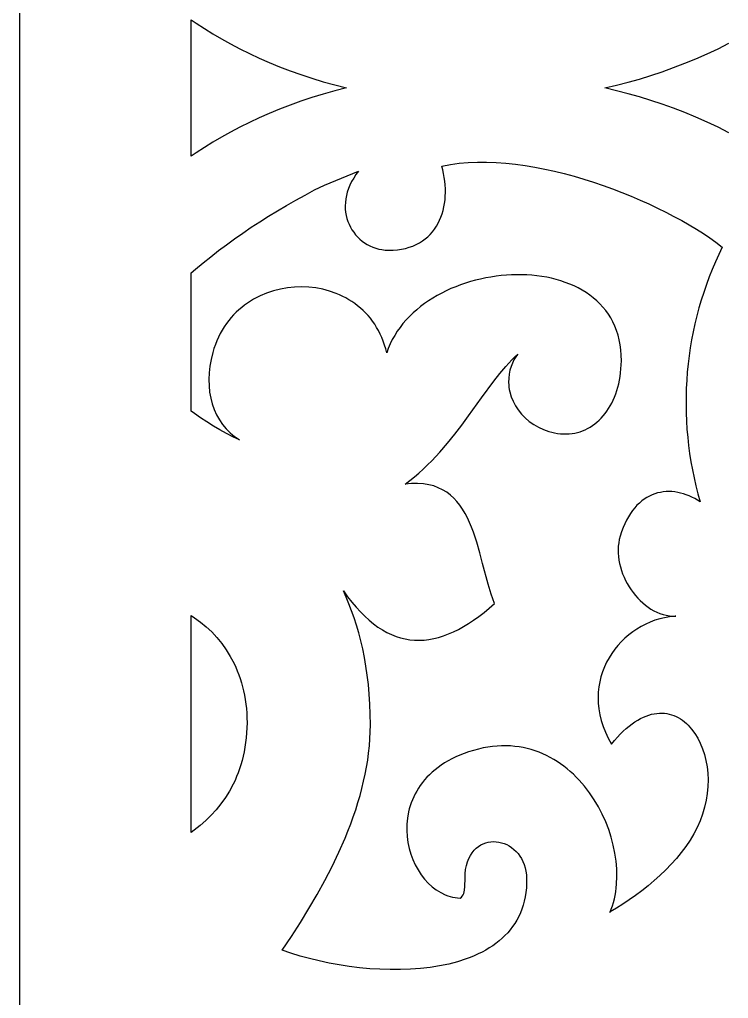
# Model space of a CAD drawing. Extents: x 2655 to 3655, y -2457 to -457.
# Drawn here: x 2654.7 to 2861.3, y -1721.8 to -1436.6 of the extents above; entities that cross this region are included whole.
import ezdxf

# ---------------------------------------------------------------- set-up
doc = ezdxf.new("R2010")
doc.units = 0
doc.layers.add('LAYER_1', color=18, linetype='CONTINUOUS')

msp = doc.modelspace()

# ---------------------------------------------------------------- linework, layer by layer
at = {"layer": 'LAYER_1'}
for points in [[(2654.71, -2456.51), (3654.71, -2456.51), (3654.71, -456.51), (2654.71, -456.51)], [(2704.71, -1456.51), (2704.71, -1436.65), (2706.2, -1437.66), (2708.59, -1439.2), (2711.07, -1440.72), (2713.61, -1442.21), (2716.23, -1443.66), (2718.93, -1445.08), (2721.7, -1446.45), (2724.55, -1447.79), (2727.47, -1449.07), (2730.47, -1450.31), (2733.54, -1451.5), (2736.69, -1452.62), (2739.92, -1453.69), (2743.22, -1454.7), (2746.59, -1455.63), (2750.04, -1456.51), (2746.59, -1457.38), (2743.22, -1458.32), (2739.92, -1459.32), (2736.69, -1460.39), (2733.54, -1461.52), (2730.47, -1462.7), (2727.47, -1463.94), (2724.55, -1465.23), (2721.7, -1466.56), (2718.93, -1467.94), (2716.23, -1469.36), (2713.61, -1470.81), (2711.07, -1472.3), (2708.59, -1473.81), (2706.2, -1475.36), (2704.71, -1476.36)], [(2793.62, -1478.22), (2796.41, -1478.42), (2799.23, -1478.71), (2802.07, -1479.1), (2804.92, -1479.57), (2807.78, -1480.12), (2810.65, -1480.75), (2813.51, -1481.46), (2816.36, -1482.23), (2819.2, -1483.06), (2822.02, -1483.96), (2824.81, -1484.91), (2827.57, -1485.9), (2830.29, -1486.95), (2832.96, -1488.04), (2835.58, -1489.16), (2838.15, -1490.31), (2840.66, -1491.5), (2843.09, -1492.71), (2845.45, -1493.93), (2847.74, -1495.17), (2849.93, -1496.42), (2852.03, -1497.68), (2854.04, -1498.94), (2855.94, -1500.2), (2857.72, -1501.44), (2859.57, -1502.86), (2858.53, -1505.01), (2857.54, -1507.18), (2856.61, -1509.37), (2855.73, -1511.58), (2854.91, -1513.82), (2854.13, -1516.07), (2853.41, -1518.33), (2852.75, -1520.61), (2852.14, -1522.91), (2851.58, -1525.22), (2851.07, -1527.54), (2850.62, -1529.87), (2850.23, -1532.22), (2849.88, -1534.57), (2849.6, -1536.93), (2849.36, -1539.29), (2849.18, -1541.66), (2849.06, -1544.04), (2848.99, -1546.42), (2848.98, -1548.8), (2849.02, -1551.18), (2849.11, -1553.56), (2849.26, -1555.94), (2849.47, -1558.32), (2849.73, -1560.7), (2850.04, -1563.07), (2850.41, -1565.43), (2850.84, -1567.79), (2851.32, -1570.14), (2851.86, -1572.48), (2852.46, -1574.81), (2853.11, -1577.13), (2852.32, -1576.63), (2851.52, -1576.17), (2850.71, -1575.75), (2849.9, -1575.38), (2849.07, -1575.06), (2848.23, -1574.78), (2847.4, -1574.55), (2846.55, -1574.37), (2845.71, -1574.23), (2844.87, -1574.15), (2844.02, -1574.12), (2843.19, -1574.14), (2842.35, -1574.22), (2841.53, -1574.35), (2840.71, -1574.54), (2839.9, -1574.78), (2839.11, -1575.08), (2838.33, -1575.44), (2837.56, -1575.85), (2836.81, -1576.33), (2836.08, -1576.87), (2835.38, -1577.47), (2834.69, -1578.13), (2834.03, -1578.86), (2833.39, -1579.65), (2832.78, -1580.51), (2832.2, -1581.44), (2831.65, -1582.43), (2831.13, -1583.49), (2830.65, -1584.62), (2830.2, -1585.82), (2829.79, -1587.09), (2829.79, -1587.09), (2829.54, -1588.06), (2829.36, -1589.04), (2829.25, -1590.03), (2829.2, -1591.04), (2829.21, -1592.05), (2829.29, -1593.06), (2829.42, -1594.08), (2829.61, -1595.09), (2829.86, -1596.1), (2830.16, -1597.1), (2830.51, -1598.08), (2830.91, -1599.05), (2831.35, -1600), (2831.85, -1600.93), (2832.38, -1601.84), (2832.95, -1602.72), (2833.56, -1603.56), (2834.21, -1604.38), (2834.9, -1605.15), (2835.61, -1605.89), (2836.36, -1606.58), (2837.14, -1607.23), (2837.94, -1607.83), (2838.76, -1608.37), (2839.61, -1608.86), (2840.48, -1609.29), (2841.37, -1609.66), (2842.28, -1609.96), (2843.2, -1610.19), (2844.13, -1610.36), (2845.07, -1610.44), (2846.02, -1610.45), (2845.83, -1610.46), (2844.19, -1610.62), (2842.75, -1610.88), (2841.33, -1611.22), (2839.94, -1611.65), (2838.57, -1612.17), (2837.23, -1612.76), (2835.93, -1613.43), (2834.67, -1614.18), (2833.46, -1615), (2832.29, -1615.89), (2831.18, -1616.85), (2830.12, -1617.87), (2829.12, -1618.96), (2828.19, -1620.1), (2827.33, -1621.31), (2826.54, -1622.56), (2825.83, -1623.87), (2825.2, -1625.22), (2824.65, -1626.62), (2824.19, -1628.07), (2823.83, -1629.55), (2823.57, -1631.07), (2823.41, -1632.63), (2823.35, -1634.22), (2823.4, -1635.84), (2823.57, -1637.48), (2823.86, -1639.16), (2824.27, -1640.85), (2824.81, -1642.56), (2825.47, -1644.28), (2826.27, -1646.02), (2827.22, -1647.77), (2827.22, -1647.77), (2828.09, -1646.71), (2828.97, -1645.72), (2829.83, -1644.81), (2830.7, -1643.96), (2831.56, -1643.18), (2832.41, -1642.47), (2833.26, -1641.82), (2834.1, -1641.24), (2834.93, -1640.72), (2835.75, -1640.27), (2836.57, -1639.87), (2837.37, -1639.54), (2838.17, -1639.26), (2838.95, -1639.04), (2839.73, -1638.88), (2840.49, -1638.76), (2841.24, -1638.71), (2841.98, -1638.7), (2842.7, -1638.75), (2843.41, -1638.84), (2844.11, -1638.98), (2844.79, -1639.17), (2845.45, -1639.41), (2846.1, -1639.69), (2846.73, -1640.01), (2847.34, -1640.37), (2847.94, -1640.77), (2848.52, -1641.21), (2849.08, -1641.69), (2849.62, -1642.21), (2850.63, -1643.34), (2851.57, -1644.6), (2852.41, -1645.99), (2853.15, -1647.48), (2853.8, -1649.07), (2854.35, -1650.75), (2854.78, -1652.5), (2855.11, -1654.32), (2855.31, -1656.2), (2855.4, -1658.13), (2855.36, -1660.09), (2855.18, -1662.08), (2854.87, -1664.09), (2854.42, -1666.1), (2853.83, -1668.11), (2853.09, -1670.1), (2852.19, -1672.06), (2852.25, -1672.06), (2851.31, -1673.91), (2850.19, -1675.73), (2848.95, -1677.53), (2847.61, -1679.29), (2846.18, -1681.02), (2844.65, -1682.72), (2843.06, -1684.37), (2841.39, -1685.97), (2839.67, -1687.52), (2837.91, -1689.02), (2836.1, -1690.46), (2834.27, -1691.84), (2832.43, -1693.15), (2830.57, -1694.4), (2828.72, -1695.56), (2826.9, -1696.64), (2826.82, -1696.84), (2826.82, -1696.84), (2826.82, -1696.84), (2826.88, -1696.65), (2826.88, -1696.65), (2826.9, -1696.64), (2827.2, -1695.87), (2827.53, -1694.88), (2827.83, -1693.87), (2828.09, -1692.85), (2828.31, -1691.8), (2828.49, -1690.73), (2828.63, -1689.65), (2828.73, -1688.56), (2828.83, -1686.34), (2828.78, -1684.08), (2828.59, -1681.79), (2828.26, -1679.49), (2827.79, -1677.18), (2827.18, -1674.89), (2826.44, -1672.61), (2825.58, -1670.36), (2824.58, -1668.16), (2823.47, -1666.02), (2822.23, -1663.93), (2820.88, -1661.93), (2819.41, -1660.02), (2817.83, -1658.21), (2817, -1657.34), (2816.14, -1656.51), (2815.25, -1655.71), (2814.34, -1654.93), (2813.41, -1654.2), (2812.44, -1653.5), (2811.46, -1652.83), (2810.45, -1652.21), (2809.41, -1651.62), (2808.35, -1651.08), (2807.27, -1650.57), (2806.16, -1650.12), (2805.03, -1649.7), (2803.88, -1649.34), (2802.71, -1649.02), (2801.51, -1648.76), (2800.3, -1648.54), (2799.06, -1648.38), (2797.8, -1648.27), (2796.52, -1648.22), (2795.23, -1648.22), (2793.91, -1648.29), (2792.57, -1648.41), (2791.22, -1648.6), (2789.84, -1648.85), (2788.45, -1649.16), (2787.04, -1649.54), (2785.61, -1649.99), (2785.61, -1649.99), (2784.31, -1650.45), (2783.06, -1650.94), (2781.87, -1651.47), (2780.73, -1652.02), (2779.64, -1652.61), (2778.6, -1653.22), (2777.62, -1653.85), (2776.69, -1654.52), (2775.81, -1655.2), (2774.97, -1655.91), (2774.19, -1656.64), (2773.46, -1657.39), (2772.77, -1658.16), (2772.12, -1658.95), (2771.53, -1659.75), (2770.98, -1660.57), (2770.47, -1661.4), (2770.01, -1662.25), (2769.59, -1663.1), (2769.21, -1663.97), (2768.87, -1664.84), (2768.57, -1665.72), (2768.32, -1666.61), (2768.1, -1667.5), (2767.78, -1669.29), (2767.61, -1671.09), (2767.58, -1672.88), (2767.69, -1674.66), (2767.92, -1676.41), (2768.28, -1678.12), (2768.77, -1679.79), (2769.36, -1681.39), (2770.06, -1682.94), (2770.86, -1684.4), (2771.76, -1685.78), (2772.74, -1687.06), (2773.81, -1688.24), (2774.96, -1689.29), (2776.18, -1690.22), (2777.47, -1691.01), (2778.81, -1691.65), (2779.51, -1691.92), (2780.21, -1692.14), (2780.93, -1692.32), (2781.66, -1692.46), (2782.4, -1692.55), (2783.15, -1692.6), (2783.15, -1692.6), (2783.49, -1692.35), (2783.77, -1692.04), (2783.99, -1691.68), (2784.17, -1691.27), (2784.32, -1690.82), (2784.42, -1690.33), (2784.55, -1689.25), (2784.61, -1686.8), (2784.63, -1685.52), (2784.7, -1684.23), (2784.7, -1684.23), (2784.96, -1683.08), (2785.29, -1682.01), (2785.69, -1681.05), (2786.15, -1680.17), (2786.66, -1679.38), (2787.22, -1678.68), (2787.83, -1678.07), (2788.47, -1677.55), (2789.15, -1677.11), (2789.86, -1676.75), (2790.6, -1676.47), (2791.35, -1676.28), (2792.12, -1676.16), (2792.89, -1676.12), (2793.67, -1676.16), (2794.45, -1676.26), (2795.22, -1676.45), (2795.98, -1676.7), (2796.72, -1677.02), (2797.44, -1677.41), (2798.14, -1677.87), (2798.8, -1678.39), (2799.43, -1678.98), (2800.01, -1679.63), (2800.54, -1680.34), (2801.03, -1681.1), (2801.45, -1681.93), (2801.81, -1682.81), (2802.11, -1683.75), (2802.33, -1684.74), (2802.47, -1685.78), (2802.53, -1686.88), (2802.53, -1686.88), (2802.52, -1688.28), (2802.45, -1689.64), (2802.31, -1690.95), (2802.11, -1692.22), (2801.85, -1693.45), (2801.53, -1694.64), (2801.15, -1695.79), (2800.71, -1696.89), (2800.22, -1697.96), (2799.68, -1698.99), (2799.09, -1699.97), (2798.44, -1700.92), (2797.74, -1701.83), (2797, -1702.7), (2796.21, -1703.53), (2795.38, -1704.32), (2794.5, -1705.08), (2793.58, -1705.8), (2792.62, -1706.49), (2791.63, -1707.14), (2790.59, -1707.76), (2789.52, -1708.34), (2788.41, -1708.89), (2787.27, -1709.4), (2786.1, -1709.88), (2784.9, -1710.33), (2782.41, -1711.13), (2779.82, -1711.81), (2777.14, -1712.36), (2774.38, -1712.8), (2771.54, -1713.12), (2768.66, -1713.34), (2765.72, -1713.44), (2762.76, -1713.45), (2759.77, -1713.36), (2756.77, -1713.17), (2753.77, -1712.88), (2750.79, -1712.52), (2747.83, -1712.06), (2744.91, -1711.53), (2742.04, -1710.92), (2739.22, -1710.23), (2736.48, -1709.48), (2733.82, -1708.66), (2731.26, -1707.78), (2733.96, -1703.77), (2736.56, -1699.73), (2739.06, -1695.67), (2741.44, -1691.59), (2743.7, -1687.49), (2745.82, -1683.38), (2747.79, -1679.26), (2749.6, -1675.12), (2750.44, -1673.06), (2751.24, -1670.99), (2751.99, -1668.92), (2752.69, -1666.85), (2753.35, -1664.78), (2753.96, -1662.71), (2754.51, -1660.64), (2755.01, -1658.57), (2755.46, -1656.5), (2755.86, -1654.44), (2756.19, -1652.38), (2756.47, -1650.32), (2756.69, -1648.26), (2756.85, -1646.21), (2756.95, -1644.16), (2756.98, -1642.12), (2756.98, -1642.12), (2756.94, -1639.04), (2756.82, -1636.05), (2756.64, -1633.16), (2756.38, -1630.35), (2756.06, -1627.62), (2755.67, -1624.99), (2755.23, -1622.44), (2754.73, -1619.97), (2754.18, -1617.58), (2753.57, -1615.28), (2752.93, -1613.05), (2752.23, -1610.91), (2751.5, -1608.84), (2750.73, -1606.85), (2749.93, -1604.94), (2749.1, -1603.1), (2750.33, -1604.8), (2751.57, -1606.38), (2752.82, -1607.85), (2754.07, -1609.22), (2755.34, -1610.47), (2756.62, -1611.62), (2757.9, -1612.67), (2759.19, -1613.61), (2760.5, -1614.44), (2761.81, -1615.17), (2763.13, -1615.8), (2764.46, -1616.32), (2765.8, -1616.75), (2767.15, -1617.07), (2768.51, -1617.3), (2769.88, -1617.43), (2771.25, -1617.45), (2772.64, -1617.39), (2774.04, -1617.22), (2775.45, -1616.97), (2776.87, -1616.61), (2778.3, -1616.17), (2779.73, -1615.63), (2781.18, -1615), (2782.64, -1614.28), (2784.11, -1613.47), (2785.59, -1612.57), (2787.08, -1611.58), (2788.59, -1610.51), (2790.1, -1609.34), (2791.62, -1608.1), (2793.16, -1606.77), (2793.16, -1606.77), (2792.65, -1605.43), (2792.18, -1604.04), (2791.3, -1601.14), (2789.69, -1595.04), (2788.88, -1591.95), (2788, -1588.9), (2787.02, -1585.94), (2786.48, -1584.51), (2785.9, -1583.12), (2785.28, -1581.78), (2784.6, -1580.5), (2783.87, -1579.27), (2783.08, -1578.12), (2782.22, -1577.04), (2781.3, -1576.04), (2780.29, -1575.13), (2779.21, -1574.32), (2778.04, -1573.6), (2776.78, -1573), (2775.43, -1572.5), (2773.97, -1572.13), (2772.41, -1571.88), (2770.73, -1571.77), (2768.95, -1571.8), (2767.07, -1571.96), (2768.47, -1570.92), (2769.81, -1569.84), (2771.11, -1568.72), (2772.39, -1567.57), (2773.63, -1566.38), (2774.84, -1565.16), (2777.19, -1562.64), (2779.42, -1560.04), (2781.56, -1557.4), (2783.62, -1554.73), (2785.61, -1552.06), (2789.38, -1546.84), (2792.98, -1541.97), (2794.73, -1539.72), (2796.47, -1537.64), (2798.19, -1535.76), (2799.06, -1534.9), (2799.93, -1534.1), (2799.34, -1534.9), (2798.82, -1535.78), (2798.37, -1536.72), (2797.98, -1537.72), (2797.67, -1538.78), (2797.45, -1539.91), (2797.31, -1541.09), (2797.27, -1542.33), (2797.27, -1542.33), (2797.3, -1543.03), (2797.36, -1543.72), (2797.47, -1544.41), (2797.62, -1545.1), (2798.03, -1546.47), (2798.58, -1547.81), (2799.27, -1549.11), (2800.1, -1550.35), (2801.05, -1551.54), (2802.12, -1552.65), (2803.3, -1553.67), (2804.59, -1554.59), (2805.98, -1555.4), (2807.45, -1556.08), (2809.01, -1556.63), (2809.82, -1556.85), (2810.65, -1557.03), (2811.5, -1557.17), (2812.36, -1557.27), (2813.24, -1557.32), (2814.13, -1557.33), (2814.13, -1557.33), (2814.95, -1557.3), (2815.75, -1557.22), (2816.54, -1557.08), (2817.32, -1556.91), (2818.09, -1556.68), (2818.85, -1556.42), (2819.58, -1556.1), (2820.3, -1555.75), (2821.01, -1555.35), (2821.69, -1554.91), (2822.36, -1554.43), (2823.01, -1553.9), (2823.63, -1553.34), (2824.23, -1552.74), (2824.81, -1552.1), (2825.37, -1551.42), (2825.9, -1550.7), (2826.4, -1549.95), (2826.88, -1549.16), (2827.33, -1548.34), (2827.74, -1547.48), (2828.13, -1546.59), (2828.49, -1545.67), (2828.82, -1544.71), (2829.11, -1543.73), (2829.36, -1542.71), (2829.59, -1541.66), (2829.77, -1540.58), (2829.92, -1539.48), (2830.03, -1538.35), (2830.1, -1537.19), (2830.13, -1536), (2830.13, -1536), (2830.11, -1534.39), (2830, -1532.84), (2829.8, -1531.34), (2829.53, -1529.9), (2829.18, -1528.52), (2828.75, -1527.19), (2828.25, -1525.91), (2827.68, -1524.69), (2827.05, -1523.53), (2826.35, -1522.41), (2825.58, -1521.35), (2824.76, -1520.35), (2823.88, -1519.39), (2822.95, -1518.49), (2821.96, -1517.65), (2820.92, -1516.85), (2819.84, -1516.1), (2818.71, -1515.41), (2817.54, -1514.77), (2816.33, -1514.18), (2815.08, -1513.64), (2813.8, -1513.15), (2812.48, -1512.71), (2811.14, -1512.32), (2809.77, -1511.97), (2808.37, -1511.68), (2806.95, -1511.44), (2805.51, -1511.24), (2804.06, -1511.09), (2802.59, -1510.99), (2801.11, -1510.94), (2799.61, -1510.93), (2798.11, -1510.97), (2796.61, -1511.06), (2795.1, -1511.19), (2793.6, -1511.37), (2792.09, -1511.6), (2790.6, -1511.87), (2789.11, -1512.18), (2787.63, -1512.54), (2786.16, -1512.94), (2784.71, -1513.39), (2783.27, -1513.88), (2781.86, -1514.42), (2780.47, -1514.99), (2779.11, -1515.61), (2777.77, -1516.28), (2776.46, -1516.98), (2775.19, -1517.73), (2773.95, -1518.51), (2772.75, -1519.34), (2771.59, -1520.21), (2770.47, -1521.12), (2769.4, -1522.07), (2768.37, -1523.06), (2767.4, -1524.1), (2766.48, -1525.16), (2765.61, -1526.27), (2764.8, -1527.42), (2764.06, -1528.61), (2763.37, -1529.83), (2762.75, -1531.09), (2762.2, -1532.39), (2761.72, -1533.73), (2761.72, -1533.73), (2761.43, -1532.55), (2761.1, -1531.41), (2760.73, -1530.31), (2760.31, -1529.25), (2759.84, -1528.22), (2759.34, -1527.23), (2758.8, -1526.27), (2758.23, -1525.36), (2757.61, -1524.48), (2756.96, -1523.63), (2756.28, -1522.83), (2755.57, -1522.06), (2754.83, -1521.32), (2754.06, -1520.63), (2753.26, -1519.97), (2752.43, -1519.35), (2751.58, -1518.76), (2750.71, -1518.21), (2749.82, -1517.7), (2748.91, -1517.23), (2747.98, -1516.79), (2747.03, -1516.39), (2745.09, -1515.71), (2743.1, -1515.17), (2741.06, -1514.78), (2739.01, -1514.55), (2736.93, -1514.46), (2734.85, -1514.52), (2732.78, -1514.73), (2730.73, -1515.1), (2728.7, -1515.61), (2726.72, -1516.27), (2724.8, -1517.09), (2723.86, -1517.55), (2722.93, -1518.06), (2722.03, -1518.6), (2721.15, -1519.17), (2720.29, -1519.79), (2719.45, -1520.45), (2718.64, -1521.14), (2717.86, -1521.87), (2717.1, -1522.64), (2716.37, -1523.44), (2715.67, -1524.29), (2715.01, -1525.17), (2714.38, -1526.09), (2713.78, -1527.05), (2713.22, -1528.04), (2712.7, -1529.08), (2712.22, -1530.15), (2711.78, -1531.26), (2711.38, -1532.41), (2711.02, -1533.6), (2711.02, -1533.6), (2710.53, -1535.6), (2710.18, -1537.58), (2709.97, -1539.52), (2709.88, -1541.43), (2709.94, -1543.29), (2710.12, -1545.11), (2710.43, -1546.86), (2710.87, -1548.56), (2711.44, -1550.18), (2712.13, -1551.73), (2712.94, -1553.19), (2713.88, -1554.57), (2714.94, -1555.84), (2716.11, -1557.02), (2716.74, -1557.56), (2717.4, -1558.08), (2718.09, -1558.57), (2718.8, -1559.03), (2716.89, -1558.14), (2714.98, -1557.17), (2713.08, -1556.13), (2711.2, -1555.02), (2709.33, -1553.84), (2707.48, -1552.62), (2705.66, -1551.36), (2704.71, -1550.67), (2704.71, -1510.39), (2706.01, -1509.27), (2708.19, -1507.45), (2710.42, -1505.67), (2712.7, -1503.9), (2715.02, -1502.17), (2717.38, -1500.46), (2719.79, -1498.77), (2722.25, -1497.11), (2724.75, -1495.48), (2727.3, -1493.87), (2729.89, -1492.29), (2732.53, -1490.73), (2735.22, -1489.21), (2737.95, -1487.71), (2740.72, -1486.23), (2743.55, -1484.79), (2753.54, -1480.73), (2753.54, -1480.73), (2752.77, -1481.74), (2752.1, -1482.76), (2751.5, -1483.78), (2751, -1484.8), (2750.58, -1485.82), (2750.23, -1486.84), (2749.97, -1487.85), (2749.78, -1488.85), (2749.67, -1489.84), (2749.63, -1490.82), (2749.66, -1491.78), (2749.75, -1492.72), (2749.91, -1493.64), (2750.13, -1494.53), (2750.41, -1495.4), (2750.75, -1496.24), (2751.15, -1497.05), (2751.6, -1497.83), (2752.1, -1498.57), (2752.65, -1499.27), (2753.25, -1499.93), (2753.89, -1500.55), (2754.57, -1501.12), (2755.29, -1501.64), (2756.05, -1502.11), (2756.85, -1502.53), (2757.68, -1502.9), (2758.54, -1503.2), (2759.42, -1503.44), (2760.34, -1503.62), (2761.28, -1503.74), (2762.23, -1503.78), (2762.23, -1503.78), (2763.57, -1503.76), (2764.84, -1503.66), (2766.05, -1503.49), (2767.21, -1503.24), (2768.31, -1502.94), (2769.35, -1502.57), (2770.33, -1502.14), (2771.26, -1501.65), (2772.14, -1501.1), (2772.95, -1500.5), (2773.71, -1499.85), (2774.42, -1499.16), (2775.08, -1498.41), (2775.68, -1497.63), (2776.22, -1496.81), (2776.72, -1495.95), (2777.16, -1495.05), (2777.55, -1494.12), (2777.89, -1493.16), (2778.17, -1492.18), (2778.41, -1491.17), (2778.59, -1490.14), (2778.73, -1489.1), (2778.82, -1488.03), (2778.85, -1486.95), (2778.84, -1485.87), (2778.78, -1484.77), (2778.68, -1483.67), (2778.52, -1482.56), (2778.32, -1481.46), (2778.07, -1480.35), (2777.78, -1479.25), (2777.78, -1479.25), (2780.28, -1478.79), (2782.85, -1478.45), (2785.47, -1478.23), (2788.15, -1478.12), (2790.87, -1478.11)], [(2705.7, -1610.9), (2707.45, -1612.16), (2709.13, -1613.54), (2710.72, -1615.04), (2712.23, -1616.65), (2713.63, -1618.38), (2714.94, -1620.21), (2716.14, -1622.16), (2717.22, -1624.22), (2717.71, -1625.29), (2718.18, -1626.38), (2718.61, -1627.5), (2719.01, -1628.65), (2719.37, -1629.82), (2719.71, -1631.02), (2720, -1632.24), (2720.26, -1633.49), (2720.49, -1634.76), (2720.67, -1636.05), (2720.82, -1637.37), (2720.93, -1638.72), (2721, -1640.09), (2721.03, -1641.48), (2721.03, -1641.48), (2720.98, -1642.99), (2720.89, -1644.46), (2720.77, -1645.89), (2720.6, -1647.29), (2720.4, -1648.65), (2720.16, -1649.97), (2719.88, -1651.26), (2719.57, -1652.51), (2719.22, -1653.73), (2718.84, -1654.92), (2718.43, -1656.08), (2717.98, -1657.2), (2717.51, -1658.29), (2717, -1659.35), (2715.91, -1661.39), (2714.71, -1663.31), (2713.4, -1665.12), (2712.01, -1666.83), (2710.52, -1668.45), (2708.96, -1669.97), (2707.33, -1671.41), (2705.63, -1672.76), (2704.71, -1673.44), (2704.71, -1610.28)]]:
    msp.add_lwpolyline(points, close=True, dxfattribs=at)
msp.add_lwpolyline([(2861.51, -1469.54), (2858.32, -1467.95), (2855.11, -1466.45), (2851.88, -1465.03), (2848.63, -1463.69), (2845.36, -1462.43), (2842.07, -1461.25), (2838.76, -1460.15), (2835.43, -1459.13), (2832.08, -1458.18), (2828.71, -1457.31), (2825.32, -1456.51), (2828.71, -1455.71), (2832.08, -1454.83), (2835.43, -1453.89), (2838.76, -1452.86), (2842.07, -1451.76), (2845.36, -1450.58), (2848.63, -1449.32), (2851.88, -1447.98), (2855.11, -1446.56), (2858.32, -1445.06), (2861.51, -1443.48)], dxfattribs=at)

doc.saveas('drawing.dxf')
